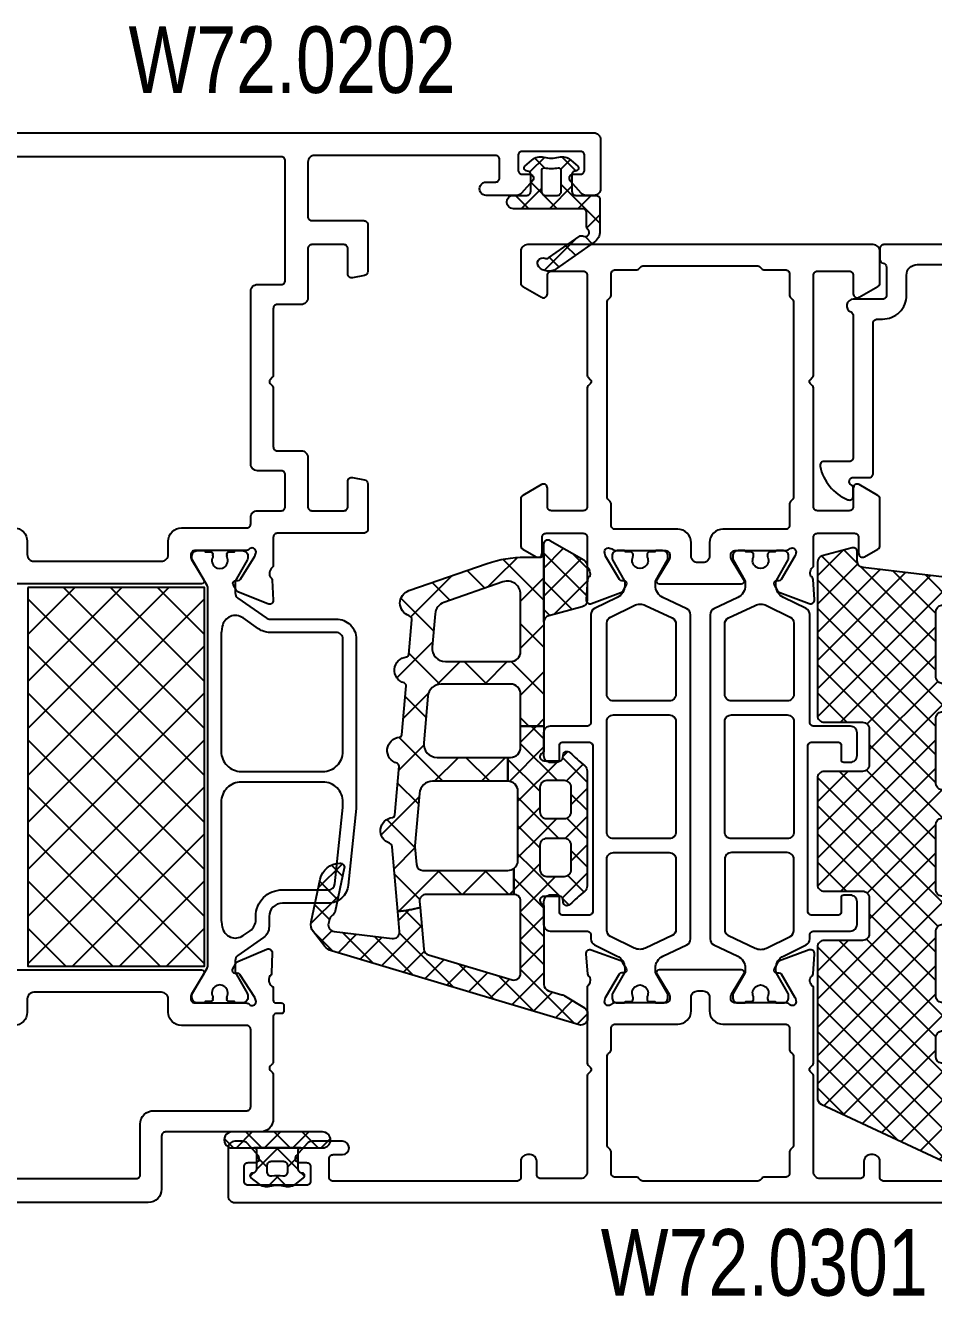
# Model space of a CAD drawing. Header units: millimetres. Extents: x -83618 to -12593, y -3271 to 55593.
# Drawn here: x -17487.1 to -17418.8, y -3271.4 to -3175.9 of the extents above; entities that cross this region are included whole.
import ezdxf
from ezdxf.enums import TextEntityAlignment as Align

# ---------------------------------------------------------------- set-up
doc = ezdxf.new("R2010")
doc.units = ezdxf.units.MM
doc.styles.add('ORGADATA', font='arial.ttf', dxfattribs={"oblique": 1})

# ---------------------------------------------------------------- blocks, each defined once
blk = doc.blocks.new('ATN-W72-0301', base_point=(4534.09, 2536.24))
at = {"color": 1, "linetype": 'Continuous'}
blk.add_lwpolyline([(4535.69, 2599.34), (4535.69, 2585.54, 0.414214), (4535.99, 2585.24), (4537.19, 2585.24, -0.414258), (4537.69, 2584.739923), (4537.69, 2584.54, -0.414263), (4537.189916, 2584.04), (4536.19, 2584.04, 0.414259), (4535.89, 2583.739953), (4535.89, 2580.74, 0.41425), (4536.390062, 2580.24), (4543.624315, 2580.24, -0.198912), (4543.765736, 2580.181421), (4543.948579, 2579.998579, 0.414263), (4544.231445, 2579.998603), (4544.414264, 2580.181421, -0.198967), (4544.555728, 2580.24), (4550.295222, 2580.24, 0.386516), (4551.030745, 2580.044633, -0.264677), (4551.276258, 2580.211441), (4552.766924, 2580.330039, -0.54866), (4553.071795, 2579.926126), (4552.24274, 2577.702938, -0.176327), (4552.109599, 2577.54678), (4551.661891, 2577.292974, -0.57735), (4551.363264, 2577.468536), (4551.364627, 2577.641735, 0.267986), (4551.265971, 2577.815736), (4549.496744, 2578.855858, 0.065584), (4549.424582, 2578.886409), (4549.269925, 2578.929157, 0.688514), (4548.937662, 2578.477749, -0.290587), (4549.089994, 2578.192777), (4549.09, 2574.34, 0.414261), (4549.390048, 2574.04), (4549.605923, 2574.04, 0.137542), (4549.761894, 2574.083733), (4551.286061, 2575.01087, -0.585007), (4551.59, 2574.84), (4551.59, 2568.64, -0.585049), (4551.28604, 2568.469142), (4549.761831, 2569.396306, 0.13749), (4549.605911, 2569.44), (4549.39, 2569.44, 0.414278), (4549.09, 2569.139934), (4549.09, 2565.287214, -0.21479), (4548.938039, 2565.002836, 0.6885), (4549.269243, 2564.550655), (4549.424047, 2564.593051, 0.065599), (4549.496293, 2564.623454), (4551.26793, 2565.659385, 0.267994), (4551.366973, 2565.833172), (4551.366018, 2566.006341, -0.57743), (4551.665099, 2566.181175), (4552.112166, 2565.926339, -0.176364), (4552.244955, 2565.769827), (4553.068767, 2563.544697, -0.548642), (4552.762912, 2563.141541), (4551.272521, 2563.263651, -0.264674), (4551.027419, 2563.431057, 0.296842), (4550.295197, 2563.239999), (4544.555685, 2563.24, -0.19895), (4544.414244, 2563.298599), (4544.231421, 2563.481421, 0.414269), (4543.948552, 2563.481395), (4543.765736, 2563.298579, -0.198955), (4543.624282, 2563.24), (4536.39, 2563.24, 0.414234), (4535.89, 2562.739964), (4535.89, 2559.74, 0.414225), (4536.190012, 2559.44), (4537.19, 2559.44, -0.414283), (4537.69, 2558.939881), (4537.69, 2558.74, -0.414277), (4537.189892, 2558.24), (4535.99, 2558.24, 0.414289), (4535.69, 2557.939923), (4535.69, 2544.14, 0.414214), (4535.99, 2543.84), (4537.39, 2543.84, 0.414255), (4537.69, 2544.140043), (4537.69, 2544.84, -1), (4538.69, 2544.84), (4538.69, 2542.56517, -0.214804), (4538.521358, 2542.190734), (4537.588833, 2541.365355, -0.646385), (4537.09, 2541.59), (4537.09, 2542.14, 0.414283), (4536.789929, 2542.44), (4535.69, 2542.44, 0.414268), (4535.39, 2542.139944), (4535.39, 2537.74, 0.414214), (4535.69, 2537.44), (4536.79, 2537.44, 0.414259), (4537.09, 2537.740047), (4537.09, 2538.29, -0.646402), (4537.588844, 2538.514635), (4538.521389, 2537.689238, -0.214803), (4538.69, 2537.314791), (4538.69, 2536.74, -0.414224), (4538.189982, 2536.24), (4534.59, 2536.24, -0.414214), (4534.09, 2536.74), (4534.09, 2536.74), (4534.09, 2606.74, -0.414239)], format="xyb", dxfattribs=at)
for points in [[(4606.09, 2584.74), (4606.09, 2558.74, -0.414214), (4605.59, 2558.24), (4603.19829, 2558.24, -0.268001), (4602.938454, 2558.39005), (4602.130192, 2559.79, -0.577369), (4602.390016, 2560.24), (4603.79, 2560.24, 0.414229), (4604.09, 2560.540016), (4604.09, 2562.94, 0.414226), (4603.789987, 2563.24), (4596.255685, 2563.24, -0.198912), (4596.114264, 2563.298579), (4595.931421, 2563.481421, 0.414266), (4595.648553, 2563.481396), (4595.465736, 2563.298579, -0.198985), (4595.324259, 2563.24), (4586.39, 2563.24, 0.198928), (4586.177855, 2563.152119, 0.198928), (4586.09, 2562.939964), (4586.09, 2560.54, 0.414267), (4586.390055, 2560.24), (4587.79, 2560.24, -0.57737), (4588.049799, 2559.789985), (4587.241517, 2558.39, -0.26796), (4586.981698, 2558.24), (4583.46735, 2558.24, -0.267949), (4583.207543, 2558.39), (4582.630192, 2559.39, -0.57735), (4582.89, 2559.84), (4584.09, 2559.84, 0.414214), (4584.39, 2560.14), (4584.39, 2562.94, 0.414214), (4584.09, 2563.24), (4581.884778, 2563.24, 0.229805), (4581.150919, 2563.43319, -0.26467), (4580.905612, 2563.266092), (4579.415079, 2563.145729, -0.548639), (4579.109723, 2563.549263), (4579.936153, 2565.773449, -0.176374), (4580.069157, 2565.929791), (4580.516517, 2566.1841, -0.577424), (4580.815351, 2566.008848), (4580.814193, 2565.83569, 0.267949), (4580.913032, 2565.66182), (4582.683511, 2564.623779, 0.065544), (4582.755664, 2564.593326), (4582.910417, 2564.550748, 0.6885), (4583.242152, 2565.002541, 0.104982), (4583.09, 2565.287214), (4583.09, 2569.14, 0.414261), (4582.789951, 2569.44), (4582.574077, 2569.44, 0.13748), (4582.418169, 2569.396306), (4580.893939, 2568.46913, -0.585058), (4580.59, 2568.64003), (4580.59, 2574.84, -0.585007), (4580.893939, 2575.01087), (4582.418169, 2574.083694, 0.137512), (4582.574114, 2574.04), (4582.79, 2574.04, 0.414269), (4583.09, 2574.340056), (4583.09, 2578.192786, -0.128229), (4583.242133, 2578.47743, 0.688581), (4582.910388, 2578.929244), (4582.755693, 2578.886701, 0.065606), (4582.683473, 2578.856219), (4580.912935, 2577.818423, 0.267967), (4580.814076, 2577.644551), (4580.815214, 2577.471363, -0.577491), (4580.516286, 2577.296232), (4580.068982, 2577.550578, -0.176355), (4579.936032, 2577.70694), (4579.109868, 2579.931209, -0.548635), (4579.415292, 2580.334689), (4580.905817, 2580.214151, -0.264667), (4581.151091, 2580.04701, 0.330321), (4581.884795, 2580.240003), (4584.09, 2580.24, 0.414214), (4584.39, 2580.54), (4584.39, 2583.34, 0.414214), (4584.09, 2583.64), (4582.89, 2583.64, -0.57735), (4582.630192, 2584.09), (4583.207543, 2585.09, -0.268002), (4583.46741, 2585.24), (4586.98171, 2585.24, -0.267969), (4587.241529, 2585.08998), (4588.049808, 2583.69, -0.57735), (4587.79, 2583.24), (4586.39, 2583.24, 0.414247), (4586.09, 2582.939966), (4586.09, 2580.54, 0.414214), (4586.39, 2580.24), (4595.324315, 2580.24, -0.198912), (4595.465736, 2580.181421), (4595.648579, 2579.998579, 0.414316), (4595.931471, 2579.998628), (4596.114264, 2580.181421, -0.198912), (4596.255685, 2580.24), (4603.79, 2580.24, 0.414262), (4604.09, 2580.540049), (4604.09, 2582.94, 0.414226), (4603.789987, 2583.24), (4602.39, 2583.24, -0.577388), (4602.130209, 2583.690029), (4602.938483, 2585.09, -0.267979), (4603.198324, 2585.24), (4605.59, 2585.24, -0.414236), (4606.09, 2584.74)], [(4535.99, 2566.915736), (4535.99, 2565.34, 0.414214), (4536.29, 2565.04), (4537.865693, 2565.04, -0.198949), (4538.077868, 2564.952132), (4538.202112, 2564.827888, 0.198937), (4538.414264, 2564.74), (4545.065736, 2564.74, 0.198912), (4545.277868, 2564.827868), (4545.402103, 2564.952103, -0.198947), (4545.614264, 2565.04), (4547.189989, 2565.04, 0.414224), (4547.49, 2565.34), (4547.49, 2570.039958, -0.414226), (4548.49, 2571.04), (4549.49, 2571.04, 0.414214), (4549.99, 2571.54), (4549.99, 2571.939972, 0.41423), (4549.49, 2572.44), (4548.49, 2572.44, -0.41422), (4547.49, 2573.440021), (4547.49, 2578.14, 0.414214), (4547.19, 2578.44), (4545.614278, 2578.44, -0.198925), (4545.402132, 2578.527868), (4545.277901, 2578.652099, 0.198953), (4545.065736, 2578.74), (4538.414264, 2578.74, 0.198912), (4538.202132, 2578.652132), (4538.077908, 2578.527908, -0.198961), (4537.865736, 2578.44), (4536.29, 2578.44, 0.414214), (4535.99, 2578.14), (4535.99, 2576.564316, -0.198957), (4535.902132, 2576.352132), (4535.777868, 2576.227868, 0.198912), (4535.69, 2576.015736), (4535.69, 2567.464264, 0.198912), (4535.777868, 2567.252132), (4535.902094, 2567.127906, -0.198959), (4535.99, 2566.915736)], [(4584.777875, 2565.127861, 0.198921), (4584.99002, 2565.04), (4586.565736, 2565.04, -0.198912), (4586.777868, 2564.952132), (4586.902132, 2564.827868, 0.198978), (4587.11434, 2564.74), (4601.765736, 2564.74, 0.198984), (4601.977927, 2564.827927), (4602.102132, 2564.952132, -0.198912), (4602.314264, 2565.04), (4603.89, 2565.04, 0.414236), (4604.19, 2565.340023), (4604.19, 2566.915736, -0.198961), (4604.277908, 2567.127908), (4604.402132, 2567.252132, 0.198971), (4604.49, 2567.464332), (4604.49, 2576.015736, 0.198912), (4604.402132, 2576.227868), (4604.277868, 2576.352132, -0.198943), (4604.19, 2576.564299), (4604.19, 2578.14, 0.414214), (4603.89, 2578.44), (4602.314264, 2578.44, -0.198971), (4602.102084, 2578.527916), (4601.977868, 2578.652132, 0.198912), (4601.765736, 2578.74), (4587.114264, 2578.74, 0.198912), (4586.902132, 2578.652132), (4586.777868, 2578.527868, -0.198986), (4586.56565, 2578.44), (4584.99, 2578.44, 0.414269), (4584.69, 2578.139944), (4584.69, 2573.44, -0.41424), (4583.689911, 2572.44), (4582.69, 2572.44, 0.414229), (4582.19, 2571.939974), (4582.19, 2571.54, 0.414214), (4582.69, 2571.04), (4583.69, 2571.04, -0.414223), (4584.69, 2570.039968), (4584.69, 2565.34, 0.198921), (4584.777875, 2565.127861)]]:
    blk.add_lwpolyline(points, format="xyb", close=True, dxfattribs=at)
at = {"color": 4, "linetype": 'Continuous'}
for points in [[(4567.19, 2583.022271, -0.414214), (4567.69, 2583.522271), (4569.39, 2583.522271, -0.414235), (4569.89, 2583.022234), (4569.89, 2580.272271, 0.198926), (4569.977879, 2580.060128, 0.198926), (4570.19003, 2579.972271), (4578.278256, 2579.972271, -0.276785), (4578.731734, 2579.694553), (4579.565567, 2577.982114, 0.286228), (4580.463562, 2577.422271), (4580.704167, 2577.422271, 0.131689), (4580.854204, 2577.462485), (4582.38359, 2578.345476, -0.131653), (4582.48359, 2578.372271), (4582.69, 2578.372271, -0.414214), (4583.09, 2577.972271), (4583.09, 2577.472271, -0.414214), (4582.99, 2577.372271), (4582.99, 2576.997271, -0.414316), (4582.78993, 2576.797271), (4582.678194, 2576.797271, -0.109625), (4582.593593, 2576.816046, 1.569922), (4582.593698, 2575.728546, -0.109611), (4582.678298, 2575.747271), (4582.79, 2575.747271, -0.414285), (4582.99, 2575.547222), (4582.99, 2575.172271, -0.414214), (4583.09, 2575.072271), (4583.09, 2574.572271, -0.414214), (4582.69, 2574.172271), (4582.48359, 2574.172271, -0.131652), (4582.38359, 2574.199066), (4580.854167, 2575.082079, 0.131681), (4580.704134, 2575.122271), (4580.473969, 2575.122271, 0.290275), (4579.569537, 2574.54889), (4578.725231, 2572.758962, -0.290275), (4578.273016, 2572.472271), (4553.906984, 2572.472271, -0.290275), (4553.454769, 2572.758962), (4552.610463, 2574.54889, 0.142217), (4552.241418, 2574.966878, 0.142217), (4551.705916, 2575.122271), (4551.475833, 2575.122271, 0.131713), (4551.325771, 2575.082043), (4549.79641, 2574.199066, -0.131695), (4549.696377, 2574.172271), (4549.49, 2574.172271, -0.414226), (4549.09, 2574.572288), (4549.09, 2575.072271, -0.414214), (4549.19, 2575.172271), (4549.19, 2575.547271, -0.414284), (4549.390048, 2575.747271), (4549.501806, 2575.747271, -0.109552), (4549.586355, 2575.728521, 1.569922), (4549.586355, 2576.816021, -0.109552), (4549.501806, 2576.797271), (4549.39, 2576.797271, -0.414291), (4549.19, 2576.997324), (4549.19, 2577.372271, -0.414214), (4549.09, 2577.472271), (4549.09, 2577.972271, -0.414264), (4549.490069, 2578.372271), (4549.69641, 2578.372271, -0.131734), (4549.796465, 2578.345444), (4551.325833, 2577.462463, 0.131652), (4551.475833, 2577.422271), (4551.716512, 2577.422271, 0.286208), (4552.614433, 2577.982114), (4553.452784, 2579.69235, -0.286238), (4553.9018, 2579.972271), (4554.19, 2579.972271, 0.414214), (4554.49, 2580.272271), (4554.49, 2583.022271, -0.414214), (4554.99, 2583.522271), (4556.69, 2583.522271, -0.414234), (4557.19, 2583.022235), (4557.19, 2582.522271, -0.41429), (4556.989948, 2582.322271), (4555.89, 2582.322271, 0.414239), (4555.69, 2582.122254), (4555.69, 2580.122271, 0.414227), (4555.990013, 2579.822271), (4568.39, 2579.822271, 0.414265), (4568.69, 2580.122323), (4568.69, 2582.122271, 0.414237), (4568.489984, 2582.322271), (4567.39, 2582.322271, -0.414214), (4567.19, 2582.522271), (4567.19, 2583.022271)], [(4554.336632, 2573.649983, -0.142203), (4554.152134, 2573.858962), (4553.21284, 2575.850265, -0.227971), (4553.219368, 2576.717074), (4554.089601, 2578.49235, -0.286219), (4554.538582, 2578.772271), (4559.89, 2578.772271, -0.414214), (4560.39, 2578.272271), (4560.39, 2574.072271, -0.414214), (4559.89, 2573.572271), (4554.60435, 2573.572271, -0.142203), (4554.336632, 2573.649983)], [(4570.593553, 2578.625825, 0.198912), (4570.24, 2578.772271), (4561.94, 2578.772271, 0.414214), (4561.44, 2578.272271), (4561.44, 2574.072314, 0.414239), (4561.94, 2573.572271), (4570.24, 2573.572271, 0.414214), (4570.74, 2574.072271), (4570.74, 2578.272271, 0.198912), (4570.593553, 2578.625825)], [(4579.0627, 2576.284385, 0.11254), (4578.960649, 2576.717041), (4578.090414, 2578.49232, 0.286225), (4577.641439, 2578.772271), (4572.29004, 2578.772271, 0.414237), (4571.79, 2578.272271), (4571.79, 2574.072271, 0.414214), (4572.29, 2573.572271), (4577.57565, 2573.572271, 0.290275), (4578.027866, 2573.858962), (4578.967151, 2575.850247, 0.11254), (4579.0627, 2576.284385)], [(4567.69, 2559.957729, -0.414214), (4567.19, 2560.457729), (4567.19, 2560.957729, -0.414214), (4567.39, 2561.157729), (4568.49, 2561.157729, 0.414214), (4568.69, 2561.357729), (4568.69, 2563.357729, 0.414241), (4568.389972, 2563.657729), (4555.99, 2563.657729, 0.414255), (4555.69, 2563.357687), (4555.69, 2561.357729, 0.414214), (4555.89, 2561.157729), (4556.99, 2561.157729, -0.414259), (4557.19, 2560.957698), (4557.19, 2560.457729, -0.414255), (4556.689929, 2559.957729), (4554.99, 2559.957729, -0.414234), (4554.49, 2560.457764), (4554.49, 2563.207729, 0.414248), (4554.189965, 2563.507729), (4553.901744, 2563.507729, -0.286267), (4553.452736, 2563.787748), (4552.614433, 2565.497886, 0.286241), (4551.716388, 2566.057729), (4551.475833, 2566.057729, 0.131698), (4551.325786, 2566.017509), (4549.79641, 2565.134524, -0.065572), (4549.748152, 2565.114538, -0.065572), (4549.696365, 2565.107729), (4549.49, 2565.107729, -0.414255), (4549.09, 2565.507785), (4549.09, 2566.007729, -0.414213), (4549.19, 2566.107729), (4549.19, 2566.482729, -0.414214), (4549.39, 2566.682729), (4549.501806, 2566.682729, -0.109552), (4549.586355, 2566.663979, 1.569922), (4549.586355, 2567.751479, -0.109552), (4549.501806, 2567.732729), (4549.39, 2567.732729, -0.414214), (4549.19, 2567.932729), (4549.19, 2568.307729, -0.414214), (4549.09, 2568.407729), (4549.09, 2568.907729, -0.414214), (4549.49, 2569.307729), (4549.69641, 2569.307729, -0.131652), (4549.79641, 2569.280934), (4551.325833, 2568.397921, 0.131653), (4551.475833, 2568.357729), (4551.706031, 2568.357729, 0.290284), (4552.610477, 2568.931141), (4553.454769, 2570.721038, -0.290291), (4553.907014, 2571.007729), (4578.273016, 2571.007729, -0.290275), (4578.725231, 2570.721038), (4579.569537, 2568.93111, 0.290282), (4580.473994, 2568.357729), (4580.704167, 2568.357729, 0.131666), (4580.85418, 2568.397929), (4582.38359, 2569.280934, -0.131653), (4582.48359, 2569.307729), (4582.69, 2569.307729, -0.414246), (4583.09, 2568.907684), (4583.09, 2568.407729, -0.414213), (4582.99, 2568.307729), (4582.99, 2567.932729, -0.41432), (4582.789927, 2567.732729), (4582.678194, 2567.732729, -0.109552), (4582.593645, 2567.751479, 1.569922), (4582.593645, 2566.663979, -0.109552), (4582.678194, 2566.682729), (4582.79, 2566.682729, -0.414232), (4582.99, 2566.482716), (4582.99, 2566.107729, -0.414213), (4583.09, 2566.007729), (4583.09, 2565.507729, -0.414214), (4582.69, 2565.107729), (4582.48359, 2565.107729, -0.131652), (4582.38359, 2565.134524), (4580.854167, 2566.017537, 0.131652), (4580.704167, 2566.057729), (4580.463488, 2566.057729, 0.286208), (4579.565567, 2565.497886), (4578.731734, 2563.785447, -0.276785), (4578.278256, 2563.507729), (4570.19, 2563.507729, 0.414268), (4569.89, 2563.207673), (4569.89, 2560.457729, -0.414238), (4569.389958, 2559.957729), (4567.69, 2559.957729)], [(4553.1173, 2567.195605, 0.112537), (4553.219351, 2566.762959), (4554.089601, 2564.98765, 0.286208), (4554.538561, 2564.707729), (4559.89, 2564.707729, 0.414214), (4560.39, 2565.207729), (4560.39, 2569.407729, 0.414225), (4559.88998, 2569.907729), (4554.60435, 2569.907729, 0.290275), (4554.152134, 2569.621038), (4553.21284, 2567.629735, 0.112537), (4553.1173, 2567.195605)], [(4570.593572, 2569.761264, 0.198926), (4570.24, 2569.907729), (4561.940038, 2569.907729, 0.414236), (4561.44, 2569.407729), (4561.44, 2565.207729, 0.414214), (4561.94, 2564.707729), (4570.24, 2564.707729, 0.414214), (4570.74, 2565.207729), (4570.74, 2569.407677, 0.198926), (4570.593572, 2569.761264)], [(4572.29, 2564.707729), (4577.641427, 2564.707729, 0.286214), (4578.090399, 2564.98765), (4578.960649, 2566.762959, 0.227961), (4578.96716, 2567.629735), (4578.027875, 2569.621018, 0.290287), (4577.57565, 2569.907729), (4572.29, 2569.907729, 0.198912), (4571.936447, 2569.761282, 0.198912), (4571.79, 2569.407729), (4571.79, 2565.207774, 0.41424), (4572.29, 2564.707729)]]:
    blk.add_lwpolyline(points, format="xyb", close=True, dxfattribs=at)
blk = doc.blocks.new('*U20')
at = {"color": 3, "linetype": 'Continuous'}
for p, q in [((2413.38, 1118.497931), (2413.732069, 1118.85)), ((2414.023952, 1118.85), (2414.78, 1118.093952)), ((2413.38, 1116.37661), (2414.78, 1117.77661)), ((2413.38, 1117.372632), (2417.966, 1112.786632)), ((2413.38, 1114.25529), (2416.24871, 1117.124)), ((2415.749952, 1117.124), (2417.966, 1114.907952)), ((2413.419168, 1112.173138), (2417.95817, 1116.71214)), ((2413.38, 1115.251312), (2428.581312, 1100.05)), ((2414.051322, 1110.683971), (2417.966, 1114.598649)), ((2413.38, 1113.129991), (2426.459991, 1100.05)), ((2414.725933, 1109.237262), (2417.966, 1112.477329)), ((2415.400545, 1107.790553), (2419.559991, 1111.95)), ((2416.075156, 1106.343844), (2421.542456, 1111.811144)), ((2418.802632, 1111.95), (2430.702142, 1100.05049)), ((2420.923952, 1111.95), (2421.738627, 1111.135325)), ((2424.50886, 1110.534907), (2425.901513, 1111.927561)), ((2425.166593, 1111.95), (2426.336687, 1110.779906)), ((2432.443416, 1109.984182), (2434.176241, 1111.717008)), ((2433.651875, 1111.95), (2434.271239, 1111.330635)), ((2440.377972, 1109.433457), (2442.271742, 1111.327227)), ((2440.607099, 1111.358737), (2442.49237, 1109.473466)), ((2448.599089, 1111.290613), (2449.258476, 1111.95)), ((2448.712967, 1111.73815), (2450.426922, 1110.024195)), ((2456.533645, 1110.739888), (2457.743758, 1111.95)), ((2457.001145, 1111.935253), (2458.361474, 1110.574924)), ((2418.09899, 1102.003718), (2426.39396, 1110.298687)), ((2424.503702, 1110.491571), (2431.26556, 1103.729713)), ((2432.5554, 1110.925154), (2443.428223, 1100.052331)), ((2439.479797, 1100.05), (2450.323443, 1110.893647)), ((2447.976011, 1100.060933), (2458.375144, 1110.460066)), ((2456.484887, 1110.330191), (2458.648053, 1108.167025)), ((2414.354178, 1110.034493), (2424.338671, 1100.05)), ((2416.749767, 1104.897135), (2421.874129, 1110.021497)), ((2424.630554, 1100.05), (2434.445661, 1109.865106)), ((2434.88, 1101.814164), (2442.497361, 1109.431526)), ((2440.381491, 1109.463024), (2445.894515, 1103.95)), ((2448.433189, 1109.896607), (2458.279797, 1100.05)), ((2417.424379, 1103.450426), (2422.923952, 1108.95)), ((2418.773602, 1100.557009), (2427.166593, 1108.95)), ((2420.387913, 1100.05), (2429.287913, 1108.95)), ((2422.509234, 1100.05), (2431.409234, 1108.95)), ((2423.921864, 1108.952088), (2431.18, 1101.693952)), ((2426.751875, 1100.05), (2435.651875, 1108.95)), ((2428.166593, 1108.95), (2433.166593, 1103.95)), ((2430.287913, 1108.95), (2439.187913, 1100.05)), ((2432.245945, 1109.113289), (2441.309234, 1100.05)), ((2432.773195, 1103.95), (2437.773195, 1108.95)), ((2434.740736, 1103.796221), (2439.894855, 1108.95034)), ((2435.253439, 1100.066283), (2444.137156, 1108.95)), ((2436.651875, 1108.95), (2443.88, 1101.721875)), ((2437.358476, 1100.05), (2446.258476, 1108.95)), ((2438.773195, 1108.95), (2443.9771, 1103.746094)), ((2443.015836, 1108.95), (2451.915836, 1100.05)), ((2445.137156, 1108.95), (2454.037156, 1100.05)), ((2445.501117, 1103.95), (2450.646402, 1109.095285)), ((2447.258476, 1108.95), (2456.158476, 1100.05)), ((2447.454135, 1103.781697), (2452.622437, 1108.95)), ((2447.58, 1101.786242), (2454.743758, 1108.95)), ((2450.086398, 1100.05), (2458.600763, 1108.564365)), ((2451.501117, 1108.95), (2460.067841, 1100.383276)), ((2453.622437, 1108.95), (2459.26246, 1103.309978)), ((2455.743758, 1108.95), (2458.934631, 1105.759126)), ((2452.207719, 1100.05), (2458.826382, 1106.668663)), ((2416.207658, 1106.059693), (2422.217351, 1100.05)), ((2454.329039, 1100.05), (2459.052001, 1104.772962)), ((2456.450359, 1100.05), (2459.494865, 1103.094506)), ((2459.461059, 1103.111378), (2460.517375, 1102.055062)), ((2418.061138, 1102.084893), (2420.09603, 1100.05)), ((2428.873195, 1100.05), (2431.18, 1102.356805)), ((2434.88, 1102.236593), (2437.066593, 1100.05)), ((2441.601117, 1100.05), (2443.88, 1102.328883)), ((2447.58, 1102.264515), (2449.794515, 1100.05)), ((2458.57168, 1100.05), (2460.495645, 1101.973965))]:
    blk.add_line(p, q, dxfattribs=at)
blk = doc.blocks.new('ATN-W72-0911', base_point=(2413.38, 1100.05))
at = {"color": 3, "linetype": 'Continuous'}
blk.add_lwpolyline([(2433.753492, 1111.95, -0.379935), (2434.25, 1111.509091), (2434.502098, 1109.390909, 0.379928), (2434.998594, 1108.95), (2439.876413, 1108.95, 0.37993), (2440.372909, 1109.390912), (2440.624992, 1111.509088, -0.37993), (2441.121488, 1111.95), (2441.753602, 1111.95, -0.379928), (2442.250098, 1111.509091), (2442.502195, 1109.390909, 0.379928), (2442.998691, 1108.95), (2447.876511, 1108.95, 0.37993), (2448.373007, 1109.390912), (2448.625089, 1111.509088, -0.379948), (2449.121618, 1111.95), (2449.753699, 1111.95, -0.37994), (2450.250198, 1111.50907), (2450.502293, 1109.390909, 0.379945), (2450.998818, 1108.95), (2455.876608, 1108.95, 0.379937), (2456.373106, 1109.390925), (2456.625187, 1111.509088, -0.379944), (2457.121708, 1111.95), (2457.753797, 1111.95, -0.379945), (2458.250297, 1111.509062), (2459.204586, 1103.490909, 0.379935), (2459.701093, 1103.05), (2460.393, 1103.05, -0.493178), (2460.68277, 1102.672324), (2460.079419, 1100.42059, -0.339454), (2459.596457, 1100.05), (2448.08, 1100.05, -0.414226), (2447.58, 1100.550021), (2447.58, 1103.45, 0.414214), (2447.08, 1103.95), (2444.38, 1103.95, 0.414223), (2443.88, 1103.449984), (2443.88, 1100.55, -0.414214), (2443.38, 1100.05), (2435.38, 1100.05, -0.414223), (2434.88, 1100.550015), (2434.88, 1103.45, 0.41424), (2434.379954, 1103.95), (2431.68, 1103.95, 0.414232), (2431.18, 1103.449968), (2431.18, 1100.55, -0.414214), (2430.68, 1100.05), (2419.328559, 1100.05, -0.291473), (2418.875405, 1100.338691), (2413.567384, 1111.721778, -0.10952), (2413.38, 1112.567034), (2413.38, 1118.55, -0.414267), (2413.680054, 1118.85), (2414.48, 1118.85, -0.414227), (2414.78, 1118.549987), (2414.78, 1117.624, 0.414214), (2415.28, 1117.124), (2417.466, 1117.124, -0.414214), (2417.966, 1116.624), (2417.966, 1112.45, 0.414238), (2418.466041, 1111.95), (2421.196659, 1111.95, -0.3792), (2421.693003, 1111.510355), (2421.951, 1109.389618, 0.379193), (2422.447356, 1108.95), (2423.876217, 1108.95, 0.37993), (2424.372714, 1109.390912), (2424.624796, 1111.509088, -0.379944), (2425.121316, 1111.95), (2425.753406, 1111.95, -0.379928), (2426.249902, 1111.509091), (2426.502, 1109.390909, 0.379947), (2426.998529, 1108.95), (2431.876315, 1108.95, 0.37993), (2432.372811, 1109.390912), (2432.624894, 1111.509088, -0.379945), (2433.121416, 1111.95), (2433.753492, 1111.95)], format="xyb", close=True, dxfattribs=at)
at = {"color": 7}
blk.add_blockref('*U20', (0, 0), dxfattribs=at)
blk = doc.blocks.new('ATN-C48-0602', base_point=(2573.81, 1322.63))
at = {"color": 1, "linetype": 'Continuous'}
blk.add_lwpolyline([(2585.61, 1340.13, -0.414247), (2585.31, 1340.430034), (2585.31, 1340.878886, -0.074332), (2585.323115, 1340.966619), (2586.796891, 1345.787124, 0.074313), (2586.81, 1345.874835), (2586.81, 1347.03, 0.414214), (2586.51, 1347.33), (2585.31, 1347.33, -0.414282), (2585.01, 1347.63007), (2585.01, 1348.83, -0.414214), (2585.31, 1349.13), (2592.51, 1349.13, -0.414233), (2593.01, 1348.629967), (2593.01, 1327.43, -0.414246), (2592.709967, 1327.13), (2591.91, 1327.13, -0.365977), (2591.614196, 1327.38, 0.365977), (2591.318392, 1327.63), (2589.21, 1327.63, 0.414234), (2588.91, 1327.32998), (2588.91, 1325.13, -0.824186), (2587.946475, 1324.94253, 0.305636), (2587.668325, 1325.13), (2577.01, 1325.13, 0.414272), (2576.71, 1324.829941), (2576.71, 1322.93, -0.475789), (2576.348762, 1322.636317, -0.247326), (2573.833145, 1324.714452, -0.535389), (2574.110014, 1325.13), (2574.690385, 1325.13, -0.267949), (2574.950192, 1324.98, 0.767327), (2575.51, 1325.13), (2575.51, 1326.33, -0.414228), (2575.810015, 1326.63), (2587.11, 1326.63, 0.414253), (2587.41, 1326.930041), (2587.41, 1327.33, -0.41422), (2589.210042, 1329.13), (2590.71, 1329.13, 0.414219), (2591.51, 1329.930014), (2591.51, 1347.33, 0.414241), (2591.209972, 1347.63), (2588.31, 1347.63, 0.414214), (2588.01, 1347.33), (2588.01, 1345.874835, -0.074313), (2587.996891, 1345.787124), (2586.523105, 1340.966586, 0.074337), (2586.51, 1340.878846), (2586.51, 1340.43, -0.414253), (2586.20996, 1340.13), (2585.61, 1340.13)], format="xyb", close=True, dxfattribs=at)
blk = doc.blocks.new('*U13')
at = {"color": 7, "linetype": 'Continuous'}
for p, q in [((3450.73484, 1821.648558), (3460.673223, 1831.586941)), ((3450.73484, 1825.184092), (3457.137689, 1831.586941)), ((3450.73484, 1828.719626), (3453.602155, 1831.586941)), ((3450.920888, 1818.299072), (3464.208757, 1831.586941)), ((3450.920888, 1831.586941), (3464.208757, 1818.299072)), ((3454.456422, 1818.299072), (3467.744291, 1831.586941)), ((3454.456422, 1831.586941), (3467.744291, 1818.299072)), ((3457.991956, 1818.299072), (3471.279825, 1831.586941)), ((3457.991956, 1831.586941), (3471.279825, 1818.299072)), ((3461.52749, 1818.299072), (3474.815359, 1831.586941)), ((3461.52749, 1831.586941), (3474.815359, 1818.299072)), ((3465.063024, 1818.299072), (3478.350893, 1831.586941)), ((3465.063024, 1831.586941), (3478.350893, 1818.299072)), ((3468.598558, 1831.586941), (3479.205159, 1820.98034)), ((3472.134091, 1831.586941), (3479.205159, 1824.515873)), ((3475.669625, 1831.586941), (3479.205159, 1828.051407)), ((3468.598558, 1818.299072), (3479.205159, 1828.905674)), ((3450.73484, 1828.237455), (3460.673223, 1818.299072)), ((3472.134091, 1818.299072), (3479.205159, 1825.37014)), ((3450.73484, 1824.701922), (3457.137689, 1818.299072)), ((3450.73484, 1821.166388), (3453.602155, 1818.299072)), ((3475.669625, 1818.299072), (3479.205159, 1821.834606)), ((3479.198088, 1818.292001), (3479.21223, 1818.306143))]:
    blk.add_line(p, q, dxfattribs=at)
blk = doc.blocks.new('ATN-W72-0202', base_point=(3432.97, 1788.53))
at = {"color": 1, "linetype": 'Continuous'}
for points in [[(3450.47, 1834.13), (3450.47, 1818.53, -0.585049), (3450.16604, 1818.359143), (3448.641831, 1819.286306, 0.137524), (3448.485871, 1819.33), (3448.27, 1819.33, 0.414284), (3447.97, 1819.029927), (3447.97, 1815.177214, -0.220161), (3447.810446, 1814.880438, 0.688567), (3448.16322, 1814.444851), (3448.315736, 1814.49468, 0.065609), (3448.386433, 1814.528553), (3450.105795, 1815.64909, 0.267949), (3450.196303, 1815.827438), (3450.186958, 1816.000391, -0.57738), (3450.477192, 1816.189522), (3450.936107, 1815.956631, -0.176327), (3451.076304, 1815.806775), (3452.006965, 1813.624128, -0.548664), (3451.72098, 1813.206629), (3450.226443, 1813.256391, -0.264651), (3449.973531, 1813.411705, 0.421506), (3449.175222, 1813.13), (3448.17, 1813.13, 0.414278), (3447.97, 1812.929956), (3447.97, 1812.53, -0.414254), (3447.769973, 1812.33), (3447.37, 1812.33, -0.414242), (3447.17, 1812.53002), (3447.17, 1812.93, 0.414214), (3446.97, 1813.13), (3443.577107, 1813.13, -0.198938), (3443.364954, 1813.217889), (3443.211421, 1813.371421, 0.414274), (3442.928549, 1813.371392), (3442.775025, 1813.217868, -0.198912), (3442.562893, 1813.13), (3439.27, 1813.13, -0.414222), (3438.27, 1814.130029), (3438.27, 1821.23, 0.414232), (3437.969981, 1821.53), (3433.97, 1821.53, -0.414223), (3432.97, 1822.53), (3432.97, 1822.53), (3432.97, 1866.03, -0.414214)], [(3513.37, 1837.53), (3513.37, 1789.03, -0.414233), (3512.869966, 1788.53), (3509.17, 1788.53, -0.414248), (3508.67, 1789.030059), (3508.67, 1789.60483, -0.214804), (3508.838642, 1789.979265), (3509.771167, 1790.804645, -0.646406), (3510.27, 1790.579982), (3510.27, 1790.03, 0.414214), (3510.57, 1789.73), (3511.67, 1789.73, 0.414214), (3511.97, 1790.03), (3511.97, 1794.43, 0.414214), (3511.67, 1794.73), (3510.57, 1794.73, 0.414256), (3510.27, 1794.429957), (3510.27, 1793.88, -0.646401), (3509.771156, 1793.655364), (3508.838611, 1794.480762, -0.214804), (3508.67, 1794.855212), (3508.67, 1797.13, -1.000018), (3509.67, 1797.129982), (3509.67, 1796.43, 0.41423), (3509.970017, 1796.13), (3511.37, 1796.13, 0.414214), (3511.67, 1796.43), (3511.67, 1810.03, 0.414214), (3511.17, 1810.53), (3507.07, 1810.53, 0.414214), (3506.77, 1810.23), (3506.77, 1806.33, -0.414263), (3506.469949, 1806.03), (3502.944942, 1806.03, -0.359071), (3502.650447, 1806.272793), (3502.475512, 1807.172757, -0.471658), (3502.770027, 1807.53), (3504.67, 1807.53, 0.414246), (3504.97, 1807.830033), (3504.97, 1810.23, 0.414244), (3504.669969, 1810.53), (3500.97, 1810.53, -0.414225), (3500.47, 1811.030019), (3500.47, 1812.83, 0.414248), (3500.169965, 1813.13), (3495.135685, 1813.13, -0.198944), (3494.994247, 1813.188596), (3494.811421, 1813.371421, 0.414284), (3494.528545, 1813.371387), (3494.345736, 1813.188579, -0.198912), (3494.204315, 1813.13), (3489.77, 1813.13, 0.41425), (3489.47, 1812.829963), (3489.47, 1811.03, -0.414214), (3488.97, 1810.53), (3485.27, 1810.53, 0.414239), (3484.97, 1810.229974), (3484.97, 1807.83, 0.414214), (3485.27, 1807.53), (3487.17, 1807.53, -0.471685), (3487.464478, 1807.172705), (3487.289546, 1806.272757, -0.359037), (3486.995058, 1806.03), (3483.57, 1806.03, -0.414214), (3483.27, 1806.33), (3483.27, 1812.83, 0.414231), (3482.969982, 1813.13), (3480.764778, 1813.13, 0.367525), (3479.994462, 1813.372174, -0.264651), (3479.744854, 1813.211604), (3478.251645, 1813.130586, -0.548619), (3477.95703, 1813.542014), (3478.841829, 1815.743652, -0.17635), (3478.978885, 1815.89642), (3479.43282, 1816.138856, -0.577416), (3479.726929, 1815.955789), (3479.721205, 1815.782719, 0.267949), (3479.815425, 1815.606303), (3481.557916, 1814.521937, 0.065606), (3481.629312, 1814.489569), (3481.782818, 1814.442947, 0.68856), (3482.126325, 1814.885877), (3482.07, 1814.953607, -0.213422), (3481.97, 1815.177214), (3481.97, 1819.03, 0.414268), (3481.669945, 1819.33), (3481.454077, 1819.33, 0.137513), (3481.298136, 1819.286285), (3479.773939, 1818.35913, -0.585007), (3479.47, 1818.53), (3479.47, 1834.13, -0.585007)], [(3483.67, 1832.63, -0.414221), (3482.669973, 1831.63), (3481.67, 1831.63, 0.414214), (3481.17, 1831.13), (3481.17, 1821.53, 0.414214), (3481.67, 1821.03), (3482.67, 1821.03, -0.414224), (3483.67, 1820.029964), (3483.67, 1815.13, 0.414214), (3483.97, 1814.83), (3484.47, 1814.83, -0.414229), (3484.97, 1814.329974), (3484.97, 1814.329974), (3484.97, 1812.53, 0.414214), (3485.27, 1812.23), (3487.67, 1812.23, 0.414233), (3487.97, 1812.53002), (3487.97, 1814.33, -0.41423), (3488.470028, 1814.83), (3501.47, 1814.83, -0.41423), (3501.97, 1814.329973), (3501.97, 1812.53, 0.414244), (3502.270031, 1812.23), (3511.27, 1812.23, 0.414246), (3511.57, 1812.530033), (3511.57, 1837.53, 0.414214)]]:
    blk.add_lwpolyline(points, format="xyb", dxfattribs=at)
blk.add_lwpolyline([(3448.623549, 1831.483557, 0.198915), (3448.269989, 1831.63), (3447.27, 1831.63, -0.414214), (3446.27, 1832.63), (3446.27, 1837.53, 0.414246), (3445.969967, 1837.83), (3435.07, 1837.83, 0.414234), (3434.77, 1837.529979), (3434.77, 1823.43, 0.414214), (3435.07, 1823.13), (3438.87, 1823.13, -0.414214), (3439.87, 1822.13), (3439.87, 1815.13, 0.414214), (3440.17, 1814.83), (3445.97, 1814.83, 0.414214), (3446.27, 1815.13), (3446.27, 1820.03, -0.414214), (3447.27, 1821.03), (3448.27, 1821.03, 0.414214), (3448.77, 1821.53), (3448.77, 1831.13, 0.198915), (3448.623549, 1831.483557)], format="xyb", close=True, dxfattribs=at)
at = {"color": 7, "linetype": 'Continuous'}
blk.add_lwpolyline([(3479.205159, 1831.586941), (3450.73484, 1831.586941), (3450.73484, 1818.299072), (3479.205159, 1818.299072), (3479.205159, 1831.586941)], close=True, dxfattribs=at)
at = {"color": 4, "linetype": 'Continuous'}
for points in [[(3475.32, 1806.899072), (3462.631977, 1806.899072, -0.026186), (3462.579713, 1806.901811), (3456.813207, 1807.507895, -0.185339), (3455.855282, 1807.995982, -0.185339), (3455.47, 1808.999678), (3455.47, 1812.449072, 0.414229), (3454.469947, 1813.449072), (3453.700525, 1813.449072, -0.244698), (3452.881373, 1813.875496), (3451.543721, 1815.78586, 0.244704), (3451.134135, 1815.999072), (3450.276217, 1815.999072), (3448.700384, 1815.089265, -0.131652), (3448.550384, 1815.049072), (3448.37, 1815.049072, -0.414229), (3447.97, 1815.449093), (3447.97, 1816.049072), (3448.07, 1816.049072), (3448.07, 1816.474072, -0.608223), (3448.306541, 1816.59659, -0.272996), (3448.458466, 1816.609072, 1.595433), (3448.458466, 1817.689072, -0.272995), (3448.306541, 1817.701554, -0.608287), (3448.07, 1817.8241), (3448.07, 1818.249072), (3447.97, 1818.249072), (3447.97, 1818.849072, -0.414235), (3448.370028, 1819.249072), (3448.550384, 1819.249072, -0.131652), (3448.700384, 1819.20888), (3450.593205, 1818.11606, 0.131652), (3450.843205, 1818.049072), (3479.096795, 1818.049072, 0.131652), (3479.346795, 1818.11606), (3481.239615, 1819.20888, -0.131693), (3481.389663, 1819.249072), (3481.57, 1819.249072, -0.414238), (3481.97, 1818.849038), (3481.97, 1818.249072), (3481.87, 1818.249072), (3481.87, 1817.824072, -0.608223), (3481.633458, 1817.701554, -0.272995), (3481.481534, 1817.689072, 1.595433), (3481.481534, 1816.609072, -0.272995), (3481.633458, 1816.59659, -0.608289), (3481.87, 1816.474044), (3481.87, 1816.049072), (3481.97, 1816.049072), (3481.97, 1815.449072, -0.414235), (3481.569971, 1815.049072), (3481.389615, 1815.049072, -0.131701), (3481.239565, 1815.089293), (3479.663782, 1815.999072), (3478.805854, 1815.999072, 0.244721), (3478.396254, 1815.785826), (3476.910424, 1813.663841, 0.153915), (3476.82, 1813.377052), (3476.82, 1808.399072, -0.414218), (3475.32, 1806.899072)], [(3455.884198, 1813.863301, -0.198915), (3456.47, 1812.449072), (3456.47, 1808.999678, 0.383864), (3456.917735, 1808.502417), (3462.658181, 1807.899072), (3463.07, 1807.899072, 0.414214), (3464.57, 1809.399072), (3464.57, 1815.549072, 0.414214), (3463.07, 1817.049072), (3454.246696, 1817.049072, 0.043664), (3454.073037, 1817.033878), (3453.676304, 1816.963923, 0.548619), (3453.0308, 1815.405539), (3453.40194, 1814.875496, 0.244709), (3454.22113, 1814.449072), (3454.47, 1814.449072, -0.198915), (3455.884198, 1813.863301)], [(3475.780474, 1817.045266, 0.021824), (3475.693303, 1817.049072), (3466.870027, 1817.049072, 0.414219), (3465.37, 1815.549072), (3465.37, 1809.399072, 0.414214), (3466.87, 1807.899072), (3475.32, 1807.899072, 0.414214), (3475.82, 1808.399072), (3475.82, 1813.377019, -0.15392), (3476.091272, 1814.237417), (3476.909159, 1815.405482, 0.548641), (3476.263695, 1816.963923), (3475.866982, 1817.033875, 0.021824), (3475.780474, 1817.045266)]]:
    blk.add_lwpolyline(points, format="xyb", close=True, dxfattribs=at)
at = {"color": 7}
blk.add_blockref('*U13', (0, 0), dxfattribs=at)
blk = doc.blocks.new('*U14')
at = {"color": 3, "linetype": 'Continuous'}
for p, q in [((4370.998242, 2312.05774), (4372.527475, 2313.586973)), ((4373.093, 2313.737757), (4375.159044, 2311.671714)), ((4373.405849, 2312.344027), (4374.507723, 2313.445901)), ((4375.775692, 2313.176386), (4377.587723, 2311.364355)), ((4371.737075, 2312.972362), (4372.552968, 2312.156469)), ((4374.908179, 2311.725036), (4376.257184, 2313.074042)), ((4370.097301, 2309.035479), (4372.424012, 2311.36219)), ((4370.890799, 2311.697317), (4372.292993, 2310.295124)), ((4376.65764, 2311.353177), (4377.494359, 2312.189896)), ((4370.40365, 2310.063146), (4372.061011, 2308.405785)), ((4369.196361, 2306.013218), (4372.127089, 2308.943946)), ((4369.916501, 2308.428975), (4372.943568, 2305.401908)), ((4368.29542, 2302.990957), (4372.379412, 2307.074949)), ((4369.429352, 2306.794803), (4371.017883, 2305.206273)), ((4372.816545, 2305.390762), (4374.076291, 2306.650508)), ((4373.324894, 2307.141903), (4374.12958, 2306.337217)), ((4368.942203, 2305.160632), (4370.389144, 2303.713691)), ((4368.455054, 2303.526461), (4369.901995, 2302.07952)), ((4367.394479, 2299.968696), (4370.070473, 2302.64469)), ((4367.967905, 2301.892289), (4369.414846, 2300.445349)), ((4367.480756, 2300.258118), (4368.927697, 2298.811177)), ((4366.493539, 2296.946435), (4369.169533, 2299.622429)), ((4383.03699, 2296.519323), (4385.43699, 2298.919323)), ((4365.592598, 2293.924174), (4369.637747, 2297.969323)), ((4366.993607, 2298.623947), (4369.398231, 2296.219323)), ((4369.769551, 2297.969323), (4371.519551, 2296.219323)), ((4370.009068, 2296.219323), (4371.759068, 2297.969323)), ((4371.890872, 2297.969323), (4373.640872, 2296.219323)), ((4373.609187, 2297.698122), (4373.880388, 2297.969323)), ((4374.012192, 2297.969323), (4374.427457, 2297.554058)), ((4375.412939, 2297.380554), (4376.501708, 2298.469323)), ((4375.633512, 2298.469323), (4377.002061, 2297.100774)), ((4377.216692, 2297.062987), (4378.323029, 2298.169323)), ((4378.054833, 2298.169323), (4379.576665, 2296.647491)), ((4379.020445, 2296.745419), (4380.444349, 2298.169323)), ((4380.176153, 2298.169323), (4381.826153, 2296.519323)), ((4380.824197, 2296.427851), (4382.565669, 2298.169323)), ((4382.297473, 2298.169323), (4385.34, 2295.126797)), ((4383.781485, 2298.806632), (4386.368794, 2296.219323)), ((4383.84, 2295.201013), (4386.60831, 2297.969323)), ((4386.740114, 2297.969323), (4387.94, 2296.769437)), ((4366.506458, 2296.989775), (4367.953399, 2295.542835)), ((4372.130388, 2296.219323), (4373.609187, 2297.698122)), ((4374.251708, 2296.219323), (4375.412939, 2297.380554)), ((4374.427457, 2297.554058), (4376.64, 2295.341515)), ((4375.139852, 2294.986146), (4377.216692, 2297.062987)), ((4377.002061, 2297.100774), (4377.583512, 2296.519323)), ((4386.97963, 2296.219323), (4387.94, 2297.179693)), ((4378.794349, 2296.519323), (4379.020445, 2296.745419)), ((4379.49, 2295.093654), (4380.824197, 2296.427851)), ((4379.576665, 2296.647491), (4380.99, 2295.234156)), ((4366.019309, 2295.355604), (4367.303624, 2294.07129)), ((4374.479443, 2294.325738), (4374.947432, 2294.793727)), ((4375.03972, 2294.820474), (4376.219369, 2293.640826)), ((4375.480769, 2293.205743), (4376.702424, 2294.427399)), ((4377.365669, 2292.969323), (4378.565669, 2294.169323)), ((4377.812192, 2294.169323), (4379.012192, 2292.969323)), ((4379.48699, 2292.969323), (4381.019048, 2294.501382)), ((4379.487118, 2294.615717), (4381.133512, 2292.969323)), ((4381.60831, 2292.969323), (4382.80831, 2294.169323)), ((4382.054833, 2294.169323), (4383.254833, 2292.969323)), ((4383.72963, 2292.969323), (4385.552307, 2294.792)), ((4383.819124, 2294.526353), (4385.062742, 2293.282735)), ((4385.686541, 2294.780256), (4386.036705, 2294.430092)), ((4365.53216, 2293.721433), (4366.316541, 2292.937052)), ((4376.219369, 2293.640826), (4376.890872, 2292.969323))]:
    blk.add_line(p, q, dxfattribs=at)
blk = doc.blocks.new('*U15')
at = {"color": 3, "linetype": 'Continuous'}
for p, q in [((4396.259136, 2295.77374), (4396.704719, 2296.219323)), ((4396.707424, 2294.100708), (4398.826039, 2296.219323)), ((4397.697359, 2292.969323), (4400.947359, 2296.219323)), ((4397.697359, 2296.219323), (4400.526316, 2293.390366)), ((4399.81868, 2296.219323), (4401.302773, 2294.73523)), ((4396.346072, 2295.44929), (4398.826039, 2292.969323)), ((4399.81868, 2292.969323), (4400.91781, 2294.068454))]:
    blk.add_line(p, q, dxfattribs=at)
blk = doc.blocks.new('*U16')
at = {"color": 7, "linetype": 'Continuous'}
for p, q in [((4379.774604, 2308.453904), (4382.627934, 2305.600574)), ((4374.912933, 2305.546667), (4376.814378, 2307.448112)), ((4377.210134, 2307.48284), (4378.778996, 2305.913978)), ((4378.819317, 2305.917516), (4380.928022, 2308.026222)), ((4374.007085, 2307.150355), (4377.09, 2304.06744)), ((4382.085244, 2305.64791), (4383.654794, 2307.21746)), ((4383.79, 2303.817132), (4387.100411, 2307.127543)), ((4384.631801, 2307.13224), (4386.515627, 2305.248414)), ((4388.505193, 2306.794382), (4390.403165, 2304.896411)), ((4388.589018, 2305.080616), (4390.158568, 2306.650166)), ((4391.567253, 2307.267857), (4394.248111, 2304.586999)), ((4395.092791, 2304.513321), (4397.547818, 2306.968348)), ((4391.088489, 2304.044553), (4393.410455, 2306.366519)), ((4396.148134, 2306.22251), (4399.251093, 2303.119551)), ((4397.396108, 2303.281104), (4398.732408, 2304.617404)), ((4375.29, 2302.3882), (4377.09, 2304.1882)), ((4383.79, 2304.438508), (4385.59, 2302.638508)), ((4391.04421, 2304.255366), (4392.793397, 2302.506178)), ((4375.29, 2302.331906), (4377.09, 2300.531906)), ((4383.79, 2300.281598), (4385.59, 2302.081598)), ((4391.093397, 2300.513927), (4392.793397, 2302.213927)), ((4398.438804, 2300.788266), (4399.641802, 2301.991264)), ((4383.79, 2300.902974), (4385.59, 2299.102974)), ((4398.305502, 2300.654964), (4398.438804, 2300.788266)), ((4375.29, 2298.852666), (4377.09, 2300.652666)), ((4391.093397, 2300.670644), (4392.793397, 2298.970644)), ((4398.371905, 2300.463204), (4399.011068, 2299.824041)), ((4399.011068, 2299.824041), (4400.621867, 2298.213242)), ((4399.755611, 2298.56954), (4400.481871, 2299.295799)), ((4375.29, 2298.796372), (4375.617049, 2298.469323)), ((4387.94, 2297.36053), (4388.548793, 2297.969323)), ((4390.259184, 2297.969323), (4392.009184, 2296.219323)), ((4390.334327, 2296.219323), (4392.794458, 2298.679454)), ((4393.794718, 2297.969323), (4395.544718, 2296.219323)), ((4393.869861, 2296.219323), (4395.619861, 2297.969323)), ((4397.330252, 2297.969323), (4399.080252, 2296.219323)), ((4397.405395, 2296.219323), (4399.755611, 2298.56954)), ((4387.94, 2296.752974), (4388.473651, 2296.219323)), ((4400.933858, 2296.212252), (4400.934176, 2296.212571))]:
    blk.add_line(p, q, dxfattribs=at)
blk = doc.blocks.new('ATN-FRK-195', base_point=(4365.469129, 2292.937052))
at = {"color": 3, "linetype": 'Continuous'}
for points in [[(4365.489967, 2293.579891), (4371.038179, 2312.19171, -0.155732), (4371.380928, 2312.694109), (4372.475407, 2313.54921, -0.221695), (4373.216623, 2313.720333), (4376.44137, 2313.034892, -0.354153), (4377.629502, 2311.567486), (4377.629502, 2311.517071, -0.477053), (4377.267055, 2311.223642), (4374.025473, 2311.912661, -0.182676), (4373.72797, 2312.10369, 0.182685), (4373.311442, 2312.371136), (4373.101046, 2312.415857, 0.440011), (4372.500817, 2311.987718), (4371.965638, 2307.629031, 0.477056), (4372.505619, 2307.07001), (4374.001119, 2307.201243, 0.0321), (4374.304984, 2305.521375), (4371.175714, 2305.246776, 0.307572), (4370.740259, 2304.891529), (4368.868371, 2298.612162, 0.501883), (4369.347584, 2297.969323), (4374.79, 2297.969323, 0.414214), (4375.29, 2298.469323), (4377.24, 2298.469323, 0.23608), (4377.840033, 2298.169323), (4383.04, 2298.169323, 0.414214), (4383.79, 2298.919323), (4385.59, 2298.919323), (4385.59, 2298.719323, 0.414224), (4386.340027, 2297.969323), (4387.94, 2297.969323), (4387.94, 2296.219323), (4386.098258, 2296.219323, -0.298217), (4385.914955, 2296.339323, 0.812836), (4385.34, 2296.219323), (4385.34, 2294.993841, 0.388879), (4385.522569, 2294.794602), (4385.766147, 2294.773291, -0.635661), (4385.952982, 2294.263154, 0.024857), (4384.957156, 2293.154158, -0.225935), (4384.568993, 2292.969323), (4375.911007, 2292.969323, -0.111569), (4375.696032, 2293.017897, -0.111569), (4375.522826, 2293.15418, 0.024857), (4374.526999, 2294.263174, -0.635697), (4374.713912, 2294.773297), (4374.957431, 2294.794602, 0.38895), (4375.14, 2294.99389), (4375.14, 2296.219323, 0.812836), (4374.565045, 2296.339323, -0.298257), (4374.381713, 2296.219323), (4368.527754, 2296.219323, 0.331721), (4368.048575, 2295.862108), (4367.750804, 2294.863218, -0.065567), (4367.644163, 2294.624841), (4366.752275, 2293.175064, -0.260483), (4366.326409, 2292.937052), (4365.969129, 2292.937052, -0.501867), (4365.489967, 2293.579891)], [(4376.786424, 2294.315792, 0.198929), (4377.14, 2294.169323), (4378.98995, 2294.169323, 0.414243), (4379.49, 2294.669323), (4379.49, 2296.019226, 0.41427), (4378.99, 2296.519323), (4377.140047, 2296.519323, 0.414241), (4376.64, 2296.019323), (4376.64, 2294.669387, 0.198929), (4376.786424, 2294.315792)], [(4381.136447, 2296.372877, 0.198912), (4380.99, 2296.019323), (4380.99, 2294.669356, 0.414233), (4381.49, 2294.169323), (4383.339967, 2294.169323, 0.414233), (4383.84, 2294.669323), (4383.84, 2296.019323, 0.414214), (4383.34, 2296.519323), (4381.49, 2296.519323, 0.198912), (4381.136447, 2296.372877)], [(4399.994552, 2292.969323), (4397.394241, 2292.969323, -0.339479), (4396.911266, 2293.339956), (4396.239042, 2295.848733, 0.339457), (4395.756073, 2296.219323), (4397.756079, 2296.219323), (4400.940929, 2296.219323), (4401.64, 2296.219323, -0.57735), (4401.899808, 2295.769323), (4400.427564, 2293.219323, -0.267949), (4399.994552, 2292.969323)]]:
    blk.add_lwpolyline(points, format="xyb", close=True, dxfattribs=at)
at = {"color": 7, "linetype": 'Continuous'}
for points in [[(4385.143052, 2307.253636, -0.839494), (4387.105377, 2307.082471, 0.364101), (4387.28724, 2306.900619), (4390.971473, 2306.57926, 0.359589), (4391.181226, 2306.723802, -0.82598), (4393.137794, 2306.55314, 0.359589), (4393.319355, 2306.374465), (4395.92226, 2306.147425, 0.34754), (4396.233111, 2306.351957, -0.717087), (4398.12735, 2306.364684), (4400.160081, 2300.494584, -0.083538), (4400.640929, 2297.636364), (4400.640929, 2296.519323, 0.414214), (4400.940929, 2296.219323), (4387.94, 2296.219323), (4387.94, 2297.969323), (4390.343397, 2297.969323, 0.414233), (4391.093397, 2298.719373), (4391.093397, 2303.945599, 0.388954), (4390.180293, 2304.941816), (4386.676895, 2305.247401, 0.439933), (4385.59, 2304.251184), (4385.59, 2298.919323), (4383.79, 2298.919323), (4383.79, 2304.582641, 0.388954), (4382.876895, 2305.578858), (4378.95014, 2305.921371, 0.043661), (4378.862984, 2305.921348), (4377.546292, 2305.805806, 0.388861), (4377.09, 2305.30762), (4377.09, 2298.919323, 0.162278), (4377.24, 2298.469323), (4375.29, 2298.469323), (4375.29, 2305.062015, 0.440088), (4374.746292, 2305.560101), (4374.304984, 2305.521375, -0.0321), (4374.001119, 2307.201243), (4378.875562, 2307.628985, 0.295298), (4379.132688, 2307.829285, -0.801322), (4381.071716, 2307.605281, 0.359119), (4381.253242, 2307.426937), (4384.93245, 2307.106016, 0.364101), (4385.143052, 2307.253636)], [(4398.775903, 2299.296545), (4397.240011, 2303.731877, 0.295809), (4396.381959, 2304.400873), (4393.880293, 2304.619082, 0.439947), (4392.793397, 2303.622815), (4392.793397, 2298.719352, 0.414225), (4393.543397, 2297.969323), (4397.830926, 2297.969323, 0.515596), (4398.775903, 2299.296545)]]:
    blk.add_lwpolyline(points, format="xyb", close=True, dxfattribs=at)
at = {"color": 7}
for name in ['*U14', '*U16', '*U15']:
    blk.add_blockref(name, (0, 0), dxfattribs=at)
blk = doc.blocks.new('*U17')
at = {"color": 3, "linetype": 'Continuous'}
for p, q in [((3703.11, 1995.926039), (3702.11, 1994.926039)), ((3703.616602, 1993.99), (3702.11, 1995.496602)), ((3704.095281, 1994.79), (3703.247386, 1993.942104)), ((3705.969247, 1993.758675), (3704.868395, 1994.859527)), ((3705.909581, 1994.482979), (3705.147533, 1993.720931)), ((3699.835081, 1991.407559), (3697.467016, 1993.775625)), ((3698.4493, 1993.38666), (3697.731285, 1992.668645)), ((3703.157896, 1993.852614), (3702.11, 1992.804719)), ((3703.795281, 1991.69), (3702.11, 1993.375281)), ((3699.322938, 1992.138976), (3698.604922, 1991.420961)), ((3703.59603, 1992.169428), (3701.016602, 1989.59)), ((3703.916602, 1992.49), (3703.59603, 1992.169428)), ((3706.00961, 1992.461688), (3704.947972, 1991.40005)), ((3705.793818, 1991.812784), (3705.076411, 1992.530191)), ((3703.11, 1990.253961), (3702.11, 1991.253961)), ((3700.01038, 1990.705099), (3699.47856, 1990.173278)), ((3701.652641, 1989.59), (3700.66664, 1990.576001))]:
    blk.add_line(p, q, dxfattribs=at)
blk = doc.blocks.new('ATN-FRK-98', base_point=(3697.41, 1989.59))
at = {"color": 3, "linetype": 'Continuous'}
for points in [[(3705.979697, 1992.678085, -0.246803), (3705.761107, 1991.773593), (3705.307948, 1991.257971, -0.599124), (3704.964519, 1991.338298), (3704.91, 1991.541764, 0.339491), (3704.716789, 1991.69), (3703.41, 1991.69, 0.41423), (3703.11, 1991.389983), (3703.11, 1989.89, -0.414223), (3702.80999, 1989.59), (3700.407543, 1989.59, -0.244708), (3699.588369, 1990.016454), (3697.590848, 1992.86921, -0.379813), (3697.743333, 1994.188142, -0.801082), (3698.378256, 1993.733835, 0.25855), (3698.408719, 1993.444616), (3700.023328, 1991.138716, -0.27947), (3700.043791, 1990.828321, 0.881975), (3700.533607, 1990.49, -0.213463), (3700.757261, 1990.59), (3701.81, 1990.59, 0.414214), (3702.11, 1990.89), (3702.11, 1996.09, -1), (3703.11, 1996.09), (3703.11, 1995.09, 0.41425), (3703.410037, 1994.79), (3704.716815, 1994.79, 0.339454), (3704.91, 1994.938236), (3704.964535, 1995.141764, -0.599016), (3705.307948, 1995.222029), (3705.761139, 1994.70637, -0.24679), (3705.979697, 1993.801915, 0.124035), (3705.979697, 1992.678085)], [(3703.197874, 1992.577862, 0.19892), (3703.410017, 1992.49), (3704.956156, 1992.49, 0.464153), (3705.153359, 1992.723333, -0.08392), (3705.153359, 1993.756667, 0.464153), (3704.956156, 1993.99), (3703.41, 1993.99, 0.414214), (3703.11, 1993.69), (3703.11, 1992.79, 0.19892), (3703.197874, 1992.577862)]]:
    blk.add_lwpolyline(points, format="xyb", close=True, dxfattribs=at)
at = {"color": 7}
blk.add_blockref('*U17', (0, 0), dxfattribs=at)
blk = doc.blocks.new('*U18')
at = {"color": 3, "linetype": 'Continuous'}
for p, q in [((3981.640087, 2628.355281), (3982.345477, 2629.060672)), ((3981.640087, 2628.14868), (3982.840087, 2626.94868)), ((3981.640087, 2626.233961), (3982.840087, 2627.433961)), ((3981.640087, 2626.027359), (3982.840087, 2624.827359)), ((3981.640087, 2624.112641), (3982.840087, 2625.312641)), ((3981.640087, 2623.906039), (3982.840087, 2622.706039)), ((3981.640087, 2621.99132), (3982.840087, 2623.19132)), ((3981.640087, 2621.784719), (3982.345477, 2621.079328))]:
    blk.add_line(p, q, dxfattribs=at)
blk = doc.blocks.new('*U19')
at = {"color": 3, "linetype": 'Continuous'}
for p, q in [((3979.521247, 2627.122812), (3979.774686, 2626.869373)), ((3980.013306, 2626.630753), (3981.640087, 2625.003972)), ((3980.208031, 2625.825292), (3981.008031, 2626.625292)), ((3978.744933, 2625.777805), (3979.538769, 2624.98397)), ((3978.744933, 2624.362195), (3979.538769, 2625.15603)), ((3980.013306, 2623.509247), (3981.640087, 2625.136028)), ((3980.208031, 2624.314708), (3981.008031, 2623.514708)), ((3979.521247, 2623.017188), (3979.774686, 2623.270627))]:
    blk.add_line(p, q, dxfattribs=at)
blk = doc.blocks.new('ATN-FRK-101', base_point=(3978.74, 2621.07))
at = {"color": 3, "linetype": 'Continuous'}
for points in [[(3982.840087, 2621.67), (3982.840087, 2628.47, 1.000042), (3981.640087, 2628.469949), (3981.640087, 2621.67, 1), (3982.840087, 2621.67)], [(3981.640087, 2623.314708), (3981.640087, 2626.825292, -0.414196), (3981.440099, 2626.625292), (3980.070285, 2626.625292, -0.339496), (3979.780496, 2626.84769), (3979.745832, 2626.977056, 0.615614), (3979.396194, 2627.049882), (3978.958106, 2626.500423, 0.234056), (3978.770245, 2625.632932, -0.123914), (3978.770245, 2624.507068, 0.115479), (3978.762664, 2624.051295, 0.115479), (3978.95816, 2623.639509), (3979.396268, 2623.090025, 0.615488), (3979.745844, 2623.162987), (3979.780507, 2623.292353, -0.339525), (3980.070362, 2623.514708), (3981.440087, 2623.514708, -0.414196), (3981.640087, 2623.314708)], [(3980.340058, 2624.314708), (3979.808502, 2624.314708, -0.455307), (3979.511364, 2624.656047, 0.069181), (3979.511356, 2625.48401, -0.455278), (3979.808531, 2625.825292), (3980.340087, 2625.825292, -0.414214), (3980.640087, 2625.525292), (3980.640087, 2624.614708, -0.414242), (3980.340058, 2624.314708)]]:
    blk.add_lwpolyline(points, format="xyb", close=True, dxfattribs=at)
at = {"color": 7}
for name in ['*U18', '*U19']:
    blk.add_blockref(name, (0, 0), dxfattribs=at)

msp = doc.modelspace()

# ---------------------------------------------------------------- block references
at = {"color": 7, "xscale": -1, "yscale": -1, "rotation": 270}
for name, p in [('ATN-W72-0202', (-17443.86436, -3264.33865)), ('ATN-FRK-98', (-17443.91438, -3194.33865)), ('ATN-FRK-195', (-17444.84209, -3250.99952)), ('ATN-FRK-101', (-17464.16436, -3263.13876))]:
    msp.add_blockref(name, p, dxfattribs=at)
at = {"color": 7, "extrusion": (0, 0, -1), "rotation": 90}
for name, p in [('ATN-W72-0301', (17471.86436, -3264.33865)), ('ATN-C48-0602', (17427.36436, -3211.53865)), ('ATN-W72-0911', (17427.56436, -3262.43865))]:
    msp.add_blockref(name, p, dxfattribs=at)

# ---------------------------------------------------------------- texts
at = {"color": 40, "style": 'ORGADATA', "width": 0.772222}
for s, p in [('W72.0202', (-17454.76172, -3180.93865)), ('W72.0301', (-17419.26172, -3271.33865))]:
    msp.add_text(s, height=5, dxfattribs=at).set_placement(p, align=Align.RIGHT)

doc.saveas('drawing.dxf')
